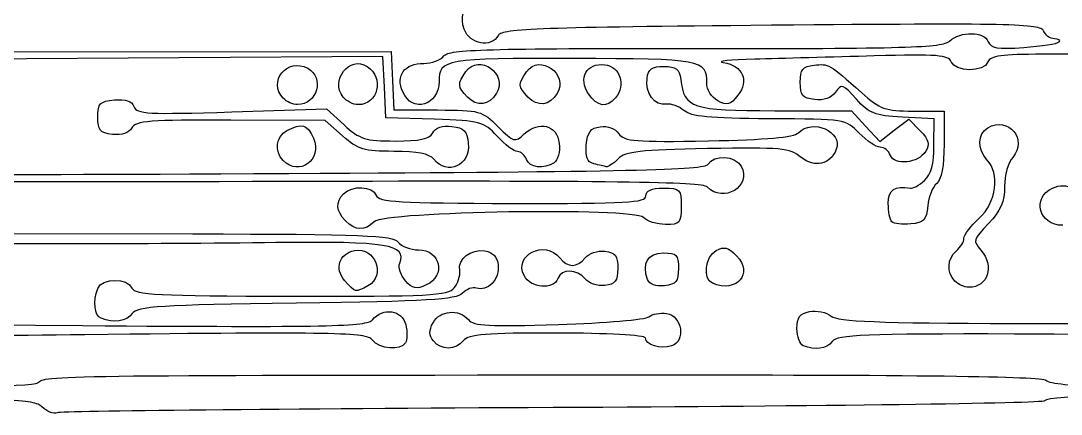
# Model space of a CAD drawing. Extents: x 25 to 242, y 39 to 365.
# Drawn here: x 58.34 to 101.61, y 147.63 to 164 of the extents above; entities that cross this region are included whole.
import ezdxf

# ---------------------------------------------------------------- set-up
doc = ezdxf.new("R2010")
doc.units = 0
doc.layers.add('Layer_1', color=7, linetype='CONTINUOUS')

msp = doc.modelspace()

# ---------------------------------------------------------------- linework, layer by layer
at = {"layer": 'Layer_1', "color": 7}
for points in [[(75.536423, 159.902523), (73.520143, 159.968123), (73.460143, 161.240703), (73.400143, 162.513283), (56.438343, 162.401833), (39.476533, 162.290373), (38.705413, 163.106233), (37.934293, 163.922093), (37.997893, 170.816843), (38.061493, 177.711593), (43.751853, 177.756793), (49.442223, 177.801993), (50.047673, 178.446523), (50.653133, 179.091053), (50.663133, 193.362783)], [(38.354743, 170.647893), (38.333643, 163.894333), (38.933253, 163.302243), (39.532873, 162.710113), (56.635873, 162.712113), (73.738873, 162.714113), (73.798173, 161.502823), (73.857473, 160.291493), (75.675703, 160.287493)], [(74.223623, 161.037873), (74.223573, 161.037533)], [(67.108713, 160.208493), (71.048593, 160.333713), (71.785253, 159.667123)], [(89.695233, 160.256923), (92.880519, 160.249923), (93.469749, 159.615943), (94.058989, 158.981973), (94.668429, 159.441583), (95.277879, 159.901213), (95.742159, 159.422643)], [(95.453909, 160.244193), (96.741819, 160.241193), (96.737819, 158.867053)], [(71.723633, 159.208833), (70.998073, 159.848003), (67.068403, 159.865203)], [(96.316389, 158.821353), (96.319389, 159.919143), (95.006789, 159.989943)], [(94.505769, 158.400583), (94.505769, 158.400813)], [(79.369763, 158.232733), (79.369633, 158.231943)], [(94.566249, 155.639063), (94.565819, 155.639273)], [(56.553623, 154.508753), (57.215313, 155.153743), (65.492043, 155.136143)], [(60.849973, 154.718913), (57.232283, 154.722913), (56.585353, 154.077883)], [(79.271373, 153.397373), (79.271373, 153.396953)], [(49.014223, 152.131063), (49.117013, 151.399033), (60.910073, 151.318333)]]:
    msp.add_lwpolyline(points, dxfattribs=at)
for points in [[(69.256773, 160.774363)], [(71.744983, 160.823363)], [(76.910563, 160.827363)], [(79.432263, 160.822363)], [(81.950803, 160.953423)], [(69.248713, 158.188643)], [(75.511103, 158.240023)], [(82.170543, 158.053683)], [(86.886603, 157.084403)], [(71.840683, 155.677183)], [(71.806763, 153.196163)], [(84.407573, 153.237513)], [(87.105353, 153.078313)], [(97.181919, 153.172713)], [(61.673643, 151.624173)], [(75.498683, 150.682853)], [(90.879823, 150.483433)]]:
    msp.add_lwpolyline(points, close=True, dxfattribs=at)
for points in [[(76.779103, 163.650183), (76.418113, 164.632743), (77.398393, 165.234323), (78.130623, 164.479573)], [(78.199653, 163.396793), (77.902143, 162.855423), (77.012823, 163.014053), (76.779103, 163.650183)], [(89.563083, 163.810423), (80.059423, 163.725923), (78.346253, 163.663553), (78.199653, 163.396793)], [(100.876369, 163.579633), (100.767689, 163.872693), (99.492569, 163.898703), (89.563083, 163.810423)], [(96.964889, 163.153953), (97.422789, 163.576653), (98.412109, 163.561873), (98.572289, 163.129853)], [(101.326609, 163.248633), (101.146349, 163.248903), (100.943739, 163.397973), (100.876369, 163.579633)], [(86.407233, 162.845453), (95.126439, 162.836453), (96.670069, 162.881753), (96.964889, 163.153953)], [(98.572289, 163.129853), (98.674939, 162.853053), (98.950639, 162.808073), (100.049129, 162.888873)], [(101.527059, 163.118093), (101.597059, 163.189493), (101.506859, 163.248263), (101.326609, 163.248633)], [(75.938543, 162.540783), (76.156923, 162.809093), (77.706683, 162.854193), (86.407233, 162.845453)], [(100.049129, 162.888873), (100.791969, 162.943573), (101.457039, 163.046693), (101.527059, 163.118093)], [(103.272459, 162.931133), (103.060539, 162.670783), (102.533949, 162.599703), (100.843609, 162.603283)], [(69.256773, 160.774363), (68.589133, 161.462533), (69.422453, 162.489243), (70.269353, 162.021913)], [(71.744983, 160.823363), (71.188903, 161.514203), (72.012113, 162.571883), (72.738763, 162.100193)], [(75.103253, 162.227093), (75.421683, 162.226293), (75.797563, 162.367593), (75.938543, 162.540783)], [(81.303123, 162.429733), (75.985333, 162.441033), (75.734263, 162.397833), (75.731373, 161.471973)], [(76.849703, 161.882433), (77.399683, 162.649123), (78.619843, 161.785933), (78.122793, 160.981763)], [(79.371393, 161.877433), (79.921383, 162.644113), (81.141533, 161.780933), (80.644483, 160.976753)], [(86.868713, 161.412813), (86.871713, 162.378753), (86.654943, 162.418363), (81.303123, 162.429733)], [(88.868143, 162.401403), (87.827853, 162.374903), (87.236673, 162.312203), (87.554403, 162.262113)], [(93.834939, 162.536223), (92.143493, 162.488623), (89.908423, 162.427983), (88.868143, 162.401403)], [(97.032259, 162.293933), (96.928439, 162.573913), (96.453479, 162.609893), (93.834939, 162.536223)], [(98.563389, 162.284933), (98.400399, 161.853383), (97.192979, 161.860163), (97.032259, 162.293933)], [(100.843609, 162.603283), (99.119009, 162.607283), (98.660839, 162.542983), (98.563389, 162.284933)], [(70.269353, 162.021913), (70.983903, 161.627623), (70.669593, 160.512803), (69.844363, 160.514553)], [(72.738763, 162.100193), (73.464873, 161.628853), (73.202163, 160.507413), (72.366053, 160.509193)], [(74.223573, 161.037533), (73.920733, 161.724493), (74.293673, 162.228813), (75.103253, 162.227093)], [(76.910603, 160.827363), (76.499283, 161.251333), (76.491673, 161.383293), (76.849703, 161.882433)], [(79.432293, 160.822363), (79.020973, 161.246323), (79.013363, 161.378293), (79.371393, 161.877433)], [(81.950803, 160.953423), (81.505063, 161.609873), (81.869003, 162.262263), (82.629783, 162.170503)], [(82.629783, 162.170503), (83.264343, 162.093903), (83.510693, 161.333913), (83.074593, 160.798143)], [(84.383963, 161.603013), (84.439463, 161.995433), (84.586313, 162.099233), (85.084593, 162.098173)], [(85.084593, 162.098173), (85.597833, 162.097173), (85.728033, 161.996683), (85.785033, 161.558023)], [(87.554403, 162.262113), (88.369603, 162.133713), (88.648493, 161.509093), (88.163363, 160.898223)], [(90.756513, 161.439233), (90.758513, 161.982673), (90.849713, 162.096203), (91.331123, 162.152033)], [(91.331123, 162.152033), (91.936133, 162.222233), (91.950573, 162.213833), (93.302359, 161.013703)], [(75.731373, 161.471973), (75.728373, 160.467783), (74.616093, 160.147593), (74.223623, 161.037873)], [(85.184653, 160.527863), (84.705453, 160.445663), (84.297713, 160.993173), (84.383963, 161.603013)], [(85.785033, 161.558023), (85.940703, 160.360003), (86.228353, 160.264293), (89.695233, 160.256923)], [(87.325143, 160.672123), (87.061333, 160.817693), (86.867833, 161.131693), (86.868713, 161.412813)], [(91.350073, 160.721633), (90.843523, 160.782233), (90.754803, 160.889453), (90.756513, 161.439233)], [(78.122793, 160.981763), (77.805553, 160.468523), (77.318833, 160.406533), (76.910563, 160.827363)], [(80.644483, 160.976753), (80.327243, 160.463523), (79.840533, 160.401533), (79.432263, 160.822363)], [(92.218663, 161.031003), (92.041253, 160.783703), (91.737063, 160.675343), (91.350073, 160.721633)], [(93.092939, 160.736153), (92.533891, 161.364173), (92.472521, 161.384883), (92.218663, 161.031003)], [(93.302359, 161.013703), (94.088709, 160.315543), (94.281269, 160.246683), (95.453909, 160.244193)], [(61.542133, 159.993423), (61.544133, 160.565473), (61.622833, 160.647413), (62.228763, 160.705983)], [(62.228763, 160.705983), (62.705593, 160.752083), (62.952143, 160.667583), (63.041113, 160.427723)], [(69.844363, 160.514553), (69.659443, 160.515083), (69.395023, 160.631863), (69.256773, 160.774363)], [(72.366053, 160.509193), (72.163203, 160.509723), (71.883723, 160.651003), (71.744983, 160.823363)], [(83.074593, 160.798143), (82.716543, 160.358233), (82.317513, 160.413373), (81.950803, 160.953423)], [(85.919463, 160.264923), (85.711133, 160.443123), (85.380463, 160.561453), (85.184653, 160.527863)], [(88.163363, 160.898223), (87.839893, 160.490943), (87.714683, 160.457173), (87.325143, 160.672123)], [(95.006789, 159.989943), (93.846419, 160.052543), (93.624479, 160.139053), (93.092939, 160.736153)], [(63.041113, 160.427723), (63.154313, 160.122463), (63.617033, 160.097523), (67.108713, 160.208493)], [(75.675703, 160.287493), (77.433593, 160.283493), (77.516723, 160.260893), (78.180153, 159.598093)], [(89.471513, 159.923423), (86.971353, 159.937123), (86.217893, 160.009723), (85.919463, 160.264923)], [(62.152293, 159.274123), (61.627653, 159.336623), (61.540403, 159.439453), (61.542133, 159.993423)], [(67.068403, 159.865203), (63.697183, 159.879903), (63.112143, 159.833903), (62.951593, 159.541763)], [(69.406883, 159.430413), (70.023093, 159.766673), (70.248413, 159.702783), (70.505843, 159.118843)], [(78.147783, 159.196713), (77.579423, 159.808223), (77.462183, 159.839933), (75.536423, 159.902523)], [(79.275113, 159.289893), (79.895213, 159.862313), (80.648833, 159.660313), (80.731133, 158.899613)], [(93.210339, 159.322953), (92.646931, 159.903693), (92.632681, 159.905983), (89.471513, 159.923423)], [(90.676683, 159.339113), (91.266343, 159.941463), (92.532691, 159.390113), (92.254053, 158.652323)], [(98.555549, 159.551753), (99.410199, 160.039473), (100.241129, 159.049183), (99.591499, 158.317113)], [(62.951593, 159.541763), (62.830513, 159.321423), (62.548383, 159.226953), (62.152293, 159.274123)], [(69.248713, 158.188643), (68.871283, 158.577683), (68.948003, 159.180003), (69.406883, 159.430413)], [(71.785253, 159.667123), (72.448423, 159.067003), (72.659593, 159.000203), (73.902163, 158.997563)], [(73.902163, 158.997563), (74.942473, 158.995563), (75.328523, 159.078463), (75.469573, 159.335163)], [(75.469573, 159.335163), (75.590653, 159.555503), (75.872783, 159.649963), (76.268883, 159.602813)], [(76.268883, 159.602813), (76.767713, 159.543413), (76.893533, 159.414533), (76.948473, 158.906743)], [(78.180153, 159.598093), (78.840193, 158.938703), (78.881953, 158.926963), (79.275113, 159.289893)], [(81.857773, 158.837343), (81.910173, 159.373573), (82.034233, 159.534953), (82.438233, 159.592543)], [(82.438233, 159.592543), (82.744853, 159.636243), (83.055823, 159.519443), (83.209413, 159.302743)], [(83.209413, 159.302743), (83.436423, 158.982553), (83.876493, 158.947423), (86.940173, 159.005043)], [(86.940173, 159.005043), (89.355953, 159.050443), (90.493683, 159.152173), (90.676683, 159.339113)], [(94.078179, 158.739353), (93.911929, 158.739613), (93.521399, 159.002333), (93.210339, 159.322953)], [(95.742159, 159.422643), (96.109819, 159.043683), (96.158659, 158.866333), (95.976859, 158.570503)], [(98.521549, 158.220993), (98.107049, 158.648223), (98.123839, 159.305403), (98.555549, 159.551753)], [(70.505843, 159.118843), (70.900653, 158.223243), (69.919483, 157.497233), (69.248713, 158.188643)], [(73.849853, 158.566673), (72.601843, 158.569673), (72.370133, 158.639273), (71.723633, 159.208833)], [(76.948473, 158.906743), (77.048073, 157.986103), (76.077763, 157.536033), (75.511103, 158.240023)], [(78.996263, 158.555933), (78.856893, 158.556193), (78.475073, 158.844573), (78.147783, 159.196713)], [(80.731133, 158.899613), (80.769433, 158.545673), (80.677533, 158.198213), (80.518483, 158.095363)], [(82.170543, 158.053683), (81.886083, 158.129983), (81.807803, 158.326093), (81.857773, 158.837343)], [(95.918419, 157.358823), (96.206449, 157.624703), (96.314319, 158.021103), (96.316389, 158.821353)], [(96.737819, 158.867053), (96.734819, 157.932953), (96.636229, 157.410553), (96.429669, 157.235693)], [(75.511103, 158.239943), (75.327163, 158.468473), (74.838523, 158.564573), (73.849853, 158.566673)], [(79.369633, 158.231943), (79.303633, 158.409833), (79.135643, 158.555633), (78.996263, 158.555933)], [(86.902963, 158.679403), (84.103773, 158.627803), (83.477913, 158.557113), (83.186013, 158.259383)], [(90.792243, 158.317113), (90.312473, 158.706053), (89.988683, 158.736213), (86.902963, 158.679403)], [(86.921093, 158.030923), (87.160633, 158.444823), (88.060783, 158.391223), (88.300593, 157.948823)], [(92.254053, 158.652323), (92.012973, 158.014003), (91.352873, 157.862623), (90.792243, 158.317113)], [(94.505769, 158.400813), (94.436869, 158.586673), (94.244439, 158.739003), (94.078179, 158.739353)], [(95.976859, 158.570503), (95.670589, 158.072133), (94.670419, 157.956613), (94.505769, 158.400583)], [(69.489493, 157.649223), (83.702663, 157.723123), (86.781983, 157.790573), (86.921093, 158.030923)], [(80.518483, 158.095363), (80.077083, 157.809973), (79.500993, 157.878853), (79.369763, 158.232733)], [(82.692483, 157.926673), (82.614083, 157.940673), (82.379223, 157.997773), (82.170543, 158.053683)], [(83.186013, 158.259383), (82.992953, 158.062493), (82.770863, 157.912763), (82.692483, 157.926673)], [(88.300593, 157.948823), (88.751643, 157.116723), (87.561393, 156.389083), (86.886603, 157.084403)], [(98.198739, 155.786813), (98.913329, 156.436283), (99.074429, 157.651093), (98.521549, 158.220993)], [(99.591499, 158.317113), (99.406459, 158.108603), (99.255009, 157.565173), (99.253569, 157.104623)], [(69.404483, 157.311533), (53.480613, 157.272033), (52.143373, 157.296433), (51.640863, 157.635813)], [(51.910123, 157.924993), (52.204583, 157.585143), (53.440763, 157.565753), (69.489493, 157.649223)], [(86.886603, 157.084373), (86.680063, 157.297193), (82.983813, 157.345233), (69.404483, 157.311533)], [(71.766143, 156.803913), (72.121353, 157.166213), (72.975323, 157.123593), (73.118903, 156.736413)], [(94.418149, 156.403923), (94.420149, 156.978223), (94.679459, 157.154293), (95.339499, 157.028973)], [(95.339499, 157.028973), (95.440599, 157.009773), (95.701109, 157.158213), (95.918419, 157.358823)], [(96.429669, 157.235693), (96.262539, 157.094203), (96.095729, 156.670603), (96.058989, 156.294353)], [(99.253569, 157.104623), (99.251569, 156.458873), (99.099479, 156.110583), (98.581599, 155.565613)], [(101.243509, 157.035663), (101.877039, 157.329843), (102.405329, 156.976263), (102.403099, 156.259483)], [(71.840643, 155.677173), (71.447043, 156.082863), (71.422533, 156.453473), (71.766143, 156.803913)], [(73.118903, 156.736413), (73.221333, 156.460203), (74.048953, 156.411233), (78.785093, 156.401173)], [(78.785093, 156.401173), (83.574993, 156.390973), (84.331473, 156.433473), (84.332343, 156.712593)], [(84.332343, 156.712593), (84.333133, 156.938313), (84.555173, 157.035313), (85.068843, 157.034223)], [(85.068843, 157.034223), (85.769313, 157.033223), (85.804223, 156.996723), (85.801983, 156.278533)], [(101.681499, 155.490163), (100.687939, 155.492163), (100.366029, 156.628163), (101.243509, 157.035663)], [(84.231313, 155.813153), (83.823303, 156.233703), (73.458283, 156.069063), (73.032973, 155.635283)], [(85.801983, 156.278533), (85.799983, 155.580373), (85.751783, 155.524513), (85.154203, 155.525783)], [(94.565819, 155.639273), (94.483519, 155.724073), (94.417109, 156.068143), (94.418149, 156.403923)], [(96.058989, 156.294353), (96.001689, 155.707803), (95.901189, 155.601343), (95.353999, 155.547563)], [(85.154203, 155.525783), (84.799213, 155.526573), (84.383913, 155.655863), (84.231313, 155.813153)], [(97.565709, 154.951013), (97.566239, 155.094673), (97.851019, 155.470793), (98.198739, 155.786813)], [(73.032973, 155.635283), (72.649473, 155.244123), (72.247113, 155.258253), (71.840683, 155.677183)], [(95.353999, 155.547563), (95.002999, 155.513063), (94.648509, 155.554563), (94.566249, 155.639063)], [(98.581599, 155.565613), (97.949359, 154.900313), (97.931679, 154.839093), (98.262939, 154.461733)], [(65.492043, 155.136143), (72.592783, 155.121043), (73.805803, 155.072543), (74.029373, 154.794813)], [(97.248849, 154.422253), (97.422679, 154.569423), (97.565269, 154.807353), (97.565709, 154.951013)], [(68.942313, 154.769413), (66.481253, 154.739513), (62.839703, 154.716813), (60.849973, 154.718913)], [(74.097423, 153.918883), (74.390723, 154.695483), (73.599423, 154.826043), (68.942313, 154.769413)], [(72.222143, 154.439403), (73.073883, 154.609263), (73.535913, 153.387933), (72.776653, 152.973633)], [(74.029373, 154.794813), (74.172703, 154.616743), (74.551963, 154.470503), (74.872173, 154.469823)], [(76.592133, 153.604533), (76.512533, 154.095793), (77.046943, 154.514463), (77.641603, 154.426743)], [(79.271373, 153.396953), (78.825323, 154.257603), (80.129693, 154.907113), (80.751853, 154.134153)], [(87.262393, 154.440883), (87.593413, 154.621503), (87.766263, 154.577603), (88.107113, 154.226263)], [(71.806763, 153.196163), (71.370533, 153.693093), (71.576893, 154.310723), (72.222143, 154.439403)], [(74.872173, 154.469823), (75.797333, 154.467823), (76.037243, 153.398403), (75.199763, 153.009503)], [(77.641603, 154.426743), (77.970223, 154.378243), (78.148533, 154.186083), (78.196623, 153.828553)], [(80.751853, 154.134153), (81.086333, 153.718613), (81.468683, 153.721713), (81.811413, 154.143153)], [(81.811413, 154.143153), (81.962473, 154.328733), (82.323763, 154.447423), (82.626003, 154.410753)], [(82.626003, 154.410753), (83.075423, 154.356253), (83.168793, 154.233283), (83.167133, 153.698443)], [(84.407573, 153.237513), (84.157833, 153.910953), (84.413573, 154.341843), (85.063283, 154.340473)], [(85.063283, 154.340473), (85.620463, 154.339473), (85.690603, 154.266673), (85.688813, 153.692733)], [(87.105353, 153.078313), (86.691343, 153.250693), (86.799393, 154.188243), (87.262393, 154.440883)], [(88.107113, 154.226263), (88.829513, 153.481653), (88.112113, 152.659223), (87.105353, 153.078313)], [(97.181949, 153.172713), (96.837659, 153.527583), (96.868329, 154.100083), (97.248849, 154.422253)], [(98.262939, 154.461733), (98.850109, 153.792883), (98.569209, 152.911193), (97.769509, 152.912903)], [(74.334253, 153.184183), (74.136473, 153.409483), (74.029903, 153.740103), (74.097423, 153.918883)], [(78.196623, 153.828553), (78.273323, 153.258423), (77.737863, 152.697533), (77.287263, 152.876013)], [(81.808653, 153.259493), (81.465683, 153.685593), (80.831873, 153.693013), (80.673173, 153.272893)], [(83.167133, 153.698443), (83.165133, 153.163593), (83.071333, 153.041063), (82.621573, 152.988433)], [(85.688813, 153.692733), (85.686813, 153.147433), (85.596213, 153.035863), (85.107503, 152.979273)], [(61.542393, 152.864553), (61.707473, 153.301633), (62.801023, 153.312883), (62.961873, 152.879253)], [(72.776653, 152.973633), (72.245023, 152.683503), (72.259783, 152.680133), (71.806763, 153.196163)], [(75.199763, 153.009503), (74.782953, 152.815953), (74.630513, 152.846723), (74.334253, 153.184183)], [(76.361773, 152.883873), (76.520993, 153.079503), (76.624653, 153.403803), (76.592133, 153.604533)], [(80.673173, 153.272893), (80.490983, 152.790483), (79.542243, 152.874723), (79.271373, 153.397373)], [(82.621573, 152.988433), (82.319103, 152.953033), (81.958553, 153.073233), (81.808653, 153.259493)], [(85.107503, 152.979273), (84.737823, 152.936473), (84.484563, 153.029873), (84.407573, 153.237513)], [(61.673643, 151.624083), (61.392813, 151.741003), (61.332683, 152.309293), (61.542393, 152.864553)], [(62.961873, 152.879253), (63.064913, 152.601393), (63.997363, 152.553853), (69.577043, 152.542003)], [(69.577043, 152.542003), (75.362393, 152.529703), (76.103903, 152.567103), (76.361773, 152.883873)], [(77.287263, 152.876013), (77.140213, 152.934213), (76.878873, 152.838013), (76.706503, 152.662263)], [(97.769509, 152.912903), (97.584579, 152.913163), (97.320169, 153.030203), (97.181919, 153.172713)], [(76.706503, 152.662263), (76.447153, 152.397733), (75.257013, 152.326933), (69.806043, 152.251673)], [(69.806043, 152.251673), (64.116573, 152.173173), (63.185683, 152.114303), (62.974553, 151.819973)], [(72.967183, 151.562043), (73.395503, 152.088283), (74.202023, 151.969063), (74.349693, 151.357663)], [(75.482693, 151.437003), (75.754353, 151.953803), (76.582183, 152.026283), (76.952873, 151.565763)], [(90.619373, 151.195983), (90.620373, 151.668363), (90.735303, 151.821393), (91.146673, 151.901093)], [(91.146673, 151.901093), (91.435663, 151.957093), (91.837293, 151.873693), (92.039203, 151.715723)], [(60.910073, 151.318333), (71.209863, 151.247833), (72.736563, 151.278733), (72.967183, 151.562043)], [(62.974553, 151.819973), (62.735493, 151.486733), (62.198013, 151.405823), (61.673643, 151.624173)], [(76.952873, 151.565763), (77.162243, 151.305643), (77.800263, 151.271413), (80.707993, 151.364353)], [(80.707993, 151.364353), (82.634593, 151.425953), (84.324193, 151.570543), (84.462663, 151.685713)], [(84.462663, 151.685713), (84.601133, 151.800913), (84.932293, 151.863013), (85.198583, 151.823733)], [(85.198583, 151.823733), (85.844173, 151.728533), (86.006623, 150.667883), (85.405373, 150.473703)], [(92.039203, 151.715723), (92.327803, 151.489923), (93.965499, 151.423743), (99.698219, 151.406173)], [(99.698219, 151.406173), (106.134439, 151.386473), (107.012099, 151.423773), (107.177269, 151.724373)], [(72.949083, 150.722863), (72.698373, 151.034343), (71.547693, 151.055253), (60.998473, 150.940153)], [(74.349693, 151.357663), (74.419693, 151.068003), (74.414793, 150.728653), (74.338893, 150.603553)], [(75.498693, 150.682843), (75.313513, 150.912893), (75.309393, 151.107263), (75.482693, 151.437003)], [(80.662753, 151.008833), (77.673133, 151.014833), (76.963413, 150.958133), (76.748413, 150.693953)], [(90.879823, 150.483433), (90.735543, 150.543533), (90.618333, 150.864153), (90.619373, 151.195983)], [(60.998473, 150.940153), (54.578213, 150.870053), (49.165733, 150.726753), (48.970743, 150.621643)], [(74.338893, 150.603553), (74.129853, 150.258973), (73.262543, 150.333443), (72.949083, 150.722863)], [(76.748413, 150.693953), (76.416123, 150.285703), (75.822593, 150.280403), (75.498683, 150.682853)], [(84.313883, 150.808673), (84.314153, 150.914483), (82.671203, 151.004563), (80.662753, 151.008833)], [(85.405373, 150.473703), (84.947253, 150.325723), (84.312983, 150.520403), (84.313883, 150.808673)], [(92.088693, 150.661353), (91.827553, 150.340533), (91.380913, 150.274783), (90.879823, 150.483433)], [(99.668089, 150.968463), (93.420639, 150.981763), (92.312923, 150.936863), (92.088693, 150.661353)], [(107.114079, 150.737183), (107.031979, 150.874313), (104.319269, 150.958573), (99.668089, 150.968463)], [(40.073203, 148.940443), (40.273863, 148.605363), (58.722033, 148.609713), (59.050653, 148.944443)], [(59.050653, 148.944443), (59.349703, 149.249473), (59.599513, 149.252793), (83.439393, 149.268713)], [(83.439393, 149.268713), (95.695969, 149.276713), (100.813539, 149.211713), (100.975029, 149.045213)], [(100.975029, 149.045213), (101.110969, 148.905093), (102.109329, 148.808223), (103.446869, 148.805383)], [(105.924269, 148.214703), (105.762649, 148.462723), (101.071719, 148.433753), (100.914849, 148.183803)], [(59.214823, 147.938193), (58.902073, 148.260553), (57.964493, 148.294323), (49.578303, 148.285333)], [(100.914849, 148.183803), (100.852349, 148.084303), (91.655283, 147.959913), (80.476833, 147.907463)], [(59.856823, 147.696593), (59.694273, 147.633093), (59.405373, 147.741793), (59.214823, 147.938193)], [(80.476833, 147.907463), (69.298373, 147.854963), (60.019373, 147.760133), (59.856823, 147.696593)]]:
    msp.add_open_spline(points, degree=3, dxfattribs=at)

doc.saveas('drawing.dxf')
